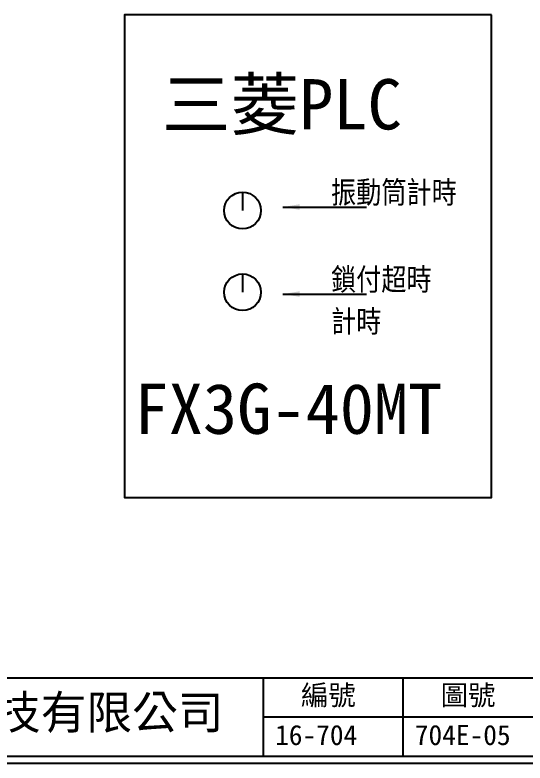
# Model space of a CAD drawing. Extents: x 10 to 297, y 3 to 207.
# Drawn here: x 101.3 to 192.6, y 3 to 136.9 of the extents above; entities that cross this region are included whole.
import ezdxf

# ---------------------------------------------------------------- set-up
doc = ezdxf.new("R2010")
doc.units = 0
doc.layers.get('0').update_dxf_attribs({"linetype": 'CONTINUOUS'})
doc.layers.add('圖框層', color=7, linetype='CONTINUOUS')
doc.layers.add('標尺寸層', color=3, linetype='CONTINUOUS')
doc.styles.add('CNS', font='romanc.shx', dxfattribs={"bigfont": 'chineset.shx'})
doc.styles.add('STSL', font='kaiu.ttf')
doc.dimstyles.new('1.1', dxfattribs={"dimscale": 0, "dimtxt": 3, "dimasz": 3, "dimexe": 1, "dimexo": 1.5, "dimgap": 1, "dimtad": 1, "dimdec": 3, "dimdsep": 46, "dimtxsty": 'CNS', "dimcen": -0.9, "dimclrd": 3, "dimclre": 3, "dimclrt": 4, "dimadec": 0, "dimazin": 0, "dimtfac": 1, "dimtdec": 3, "dimtmove": 0, "dimatfit": 3, "dimfxl": 1, "dimtolj": 1, "dimarcsym": 0})

msp = doc.modelspace()

# ---------------------------------------------------------------- linework, layer by layer
at = {"color": 7}
msp.add_lwpolyline([(186.56, 136.9), (120.9, 136.9), (120.9, 50.54), (186.56, 50.54)], close=True, dxfattribs=at)
at = {"layer": '圖框層', "color": 7}
for p, q in [((11.25, 18.25), (295.75, 18.25)), ((145.75, 4.25), (145.75, 18.25)), ((170.75, 4.25), (170.75, 18.25)), ((145.75, 11.25), (295.75, 11.25)), ((11.25, 4.25), (295.75, 4.25)), ((10, 3), (297, 3))]:
    msp.add_line(p, q, dxfattribs=at)
at = {"layer": '標尺寸層', "color": 7}
for p, q in [((142.02, 105.17), (142.02, 101.88)), ((142.02, 90.55), (142.02, 87.26))]:
    msp.add_line(p, q, dxfattribs=at)
for centre in [(142.02, 101.88), (142.02, 87.26)]:
    msp.add_circle(centre, 3.29, dxfattribs=at)

# ---------------------------------------------------------------- texts
at = {"layer": '圖框層', "color": 4, "style": 'STSL'}
for s, height, p in [('三菱PLC', 9, (127.6, 116.41)), ('FX3G-40MT', 9, (122.69, 61.92)), ('編號', 3.6, (152.47, 13.34)), ('圖號', 3.6, (177.47, 13.34)), ('泓陞自動化科技有限公司', 6, (48.6, 9.08)), ('16-704', 3.6, (147.86, 6.22)), ('704E-05', 3.6, (172.86, 6.22))]:
    msp.add_text(s, height=height, dxfattribs=at).set_placement(p)
at = {"layer": '標尺寸層', "color": 7, "char_height": 4.5, "width": 22.0968, "attachment_point": 1, "style": 'CNS'}
for s, insert in [('振動筒計時', (157.86, 107.25)), ('鎖付超時計時', (157.86, 91.67))]:
    msp.add_mtext(s, dxfattribs=dict(at, insert=insert))

# ---------------------------------------------------------------- leaders
at = {"layer": '標尺寸層', "color": 7}
for points in [[(149.22, 102.52), (164.19, 102.52)], [(149.22, 86.94), (164.19, 86.94)]]:
    msp.add_leader(points, dimstyle='1.1', override={"dimscale": 1, "dimtad": 0, "dimadec": 2}, dxfattribs=at)

doc.saveas('drawing.dxf')
